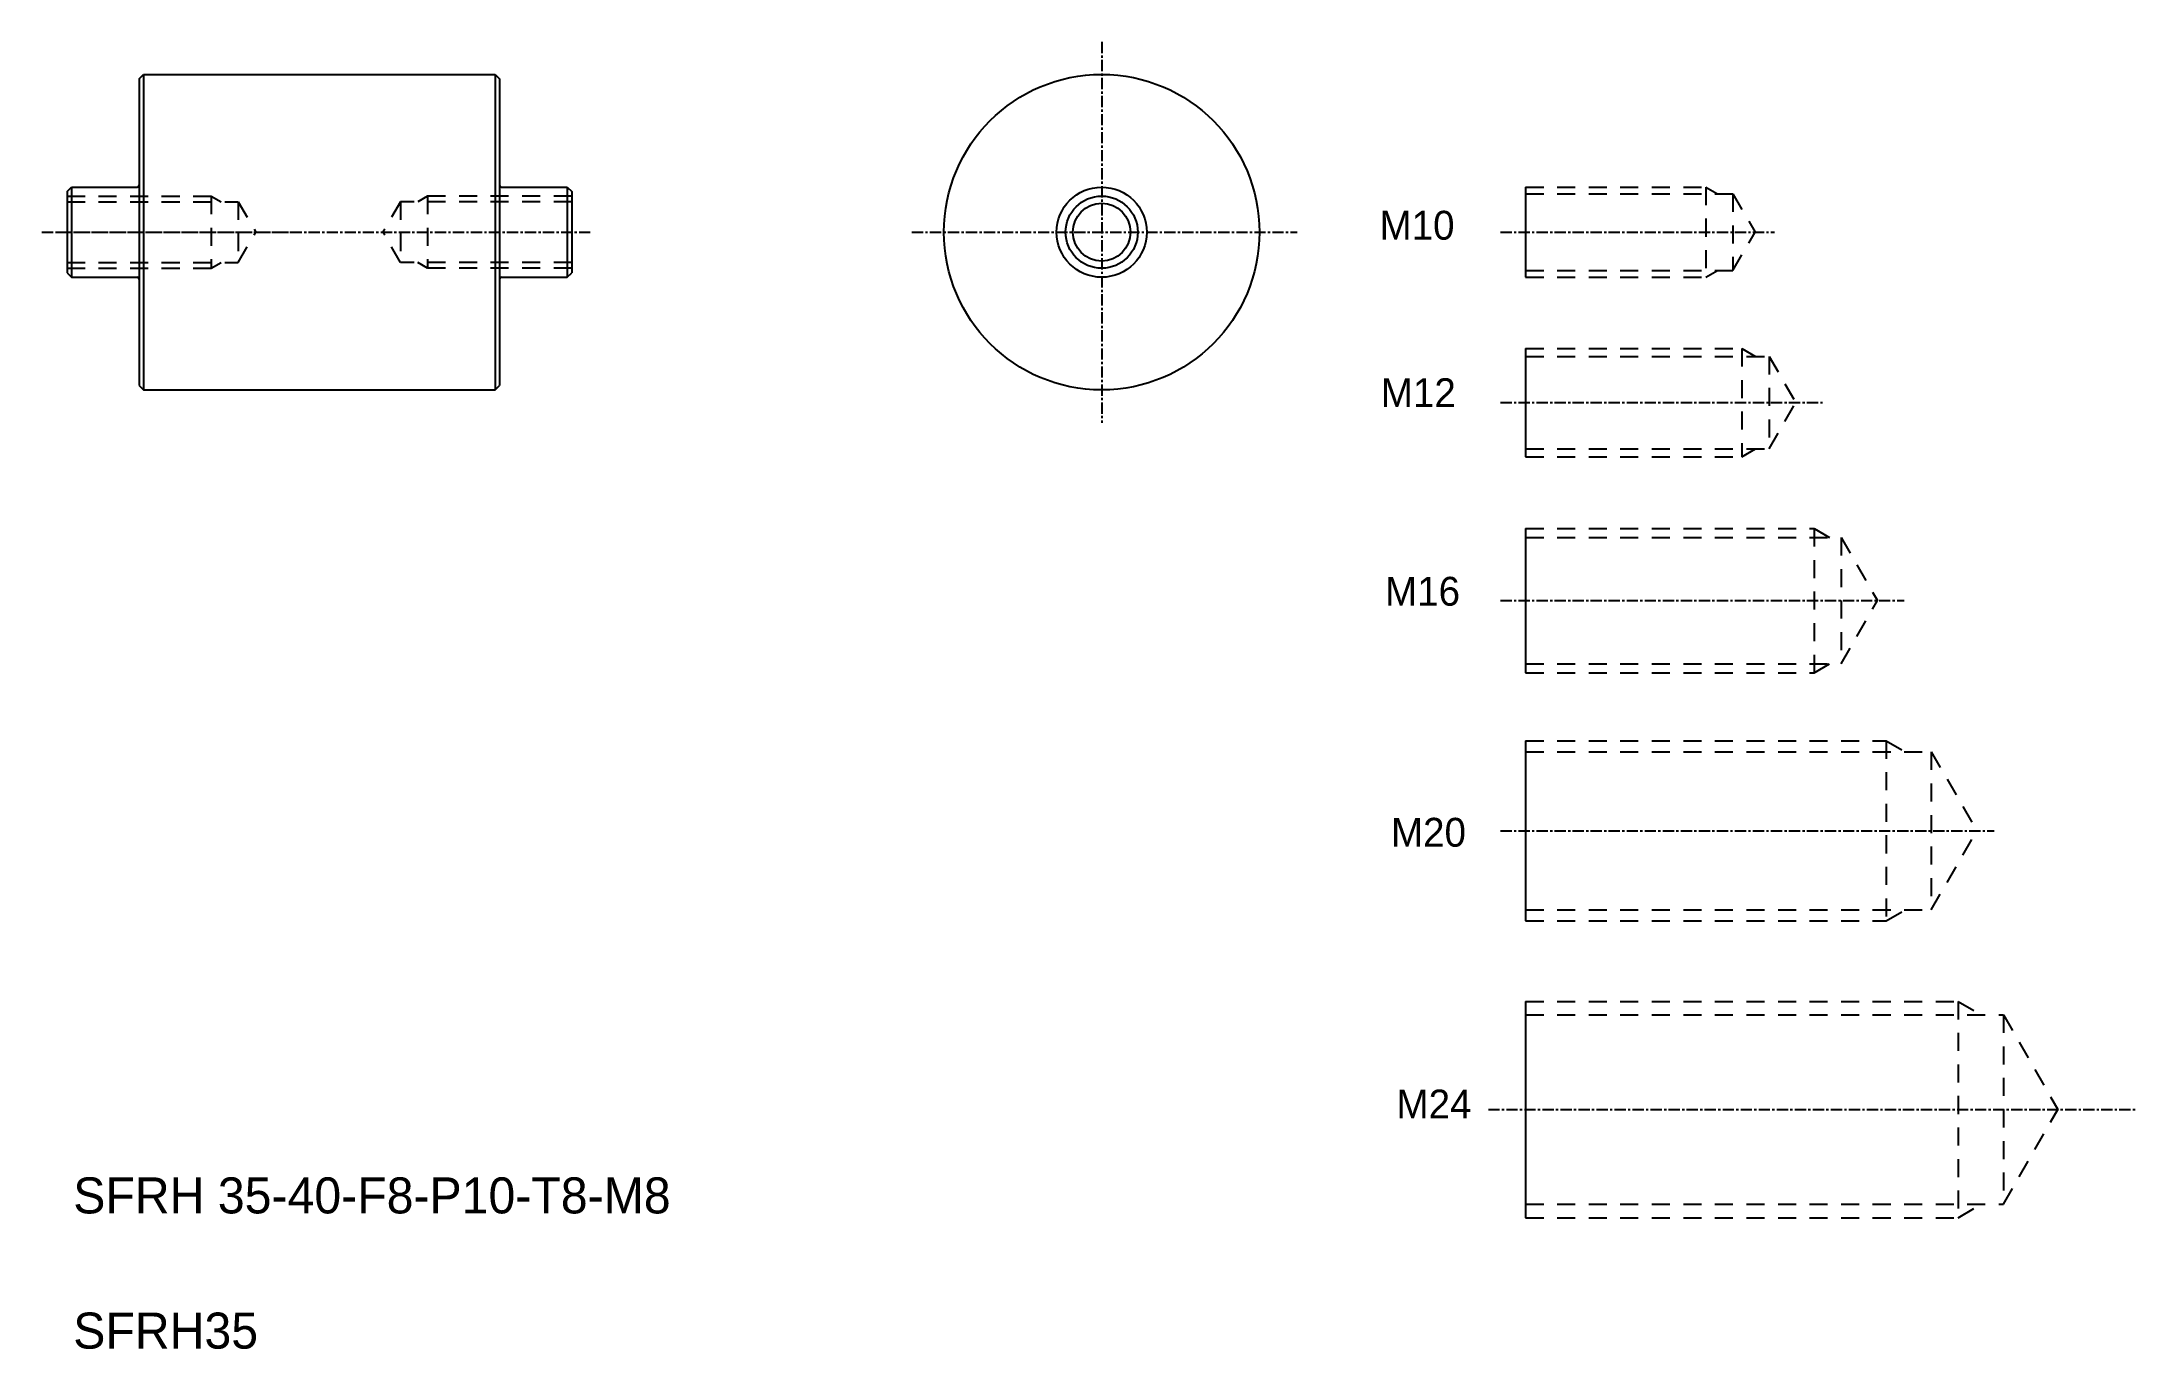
# Model space of a CAD drawing. Extents: x 99 to 332, y 41 to 186.
import ezdxf
from ezdxf.enums import TextEntityAlignment as Align

# ---------------------------------------------------------------- set-up
doc = ezdxf.new("R2010")
doc.units = 0
doc.linetypes.add('CENTER', pattern=[2, 1.25, -0.25, 0.25, -0.25])
doc.linetypes.add('DASHED', pattern=[3.5, 2, -1.5])
doc.layers.get('0').update_dxf_attribs({"linetype": 'CONTINUOUS'})
doc.layers.add('CENTER', color=1, linetype='CENTER')

msp = doc.modelspace()

# ---------------------------------------------------------------- linework, layer by layer
at = {"color": 7, "linetype": 'CONTINUOUS'}
for p, q in [((110.07, 181.54), (110.57, 182.04)), ((110.07, 181.54), (110.07, 147.54)), ((110.57, 182.04), (110.57, 147.04)), ((110.57, 182.04), (149.57, 182.04)), ((149.57, 182.04), (149.57, 147.04)), ((149.57, 182.04), (150.07, 181.54)), ((150.07, 181.54), (150.07, 147.54)), ((102.07, 169.04), (102.57, 169.54)), ((102.07, 169.04), (102.07, 160.04)), ((102.07, 168.54), (102.07, 160.54)), ((102.07, 168.04), (102.07, 164.04)), ((102.57, 169.54), (102.57, 159.54)), ((102.57, 169.54), (109.87, 169.54)), ((150.27, 169.54), (157.57, 169.54)), ((157.57, 169.54), (157.57, 159.54)), ((157.57, 169.54), (158.07, 169.04)), ((158.07, 169.04), (158.07, 160.04)), ((263.91, 169.54), (263.91, 159.54)), ((102.07, 160.04), (102.57, 159.54)), ((102.57, 159.54), (109.87, 159.54)), ((150.27, 159.54), (157.57, 159.54)), ((157.57, 159.54), (158.07, 160.04)), ((263.91, 151.63), (263.91, 139.63)), ((110.07, 147.54), (110.57, 147.04)), ((110.57, 147.04), (149.57, 147.04)), ((149.57, 147.04), (150.07, 147.54)), ((263.91, 131.66), (263.91, 115.66)), ((263.91, 108.12), (263.91, 88.12)), ((263.91, 79.2), (263.91, 55.2))]:
    msp.add_line(p, q, dxfattribs=at)
at = {"color": 3, "linetype": 'DASHED'}
for p, q in [((102.07, 168.54), (118.07, 168.54)), ((102.07, 167.92), (121.07, 167.92)), ((118.07, 168.54), (118.07, 160.54)), ((118.07, 168.54), (119.16, 167.92)), ((121.07, 167.92), (121.07, 161.17)), ((121.07, 167.92), (123.02, 164.54)), ((139.07, 167.92), (137.12, 164.54)), ((139.07, 167.92), (139.07, 161.17)), ((158.07, 167.92), (139.07, 167.92)), ((142.07, 168.54), (140.99, 167.92)), ((142.07, 168.54), (142.07, 160.54)), ((158.07, 168.54), (142.07, 168.54)), ((263.91, 169.54), (283.91, 169.54)), ((263.91, 168.79), (286.91, 168.79)), ((283.91, 169.54), (283.91, 159.54)), ((283.91, 169.54), (285.21, 168.79)), ((286.91, 168.79), (286.91, 160.29)), ((286.91, 168.79), (289.36, 164.54)), ((121.07, 161.17), (123.02, 164.54)), ((139.07, 161.17), (137.12, 164.54)), ((286.91, 160.29), (289.36, 164.54)), ((102.07, 161.17), (121.07, 161.17)), ((102.07, 160.54), (118.07, 160.54)), ((118.07, 160.54), (119.16, 161.17)), ((158.07, 161.17), (139.07, 161.17)), ((142.07, 160.54), (140.99, 161.17)), ((158.07, 160.54), (142.07, 160.54)), ((263.91, 160.29), (286.91, 160.29)), ((263.91, 159.54), (283.91, 159.54)), ((283.91, 159.54), (285.21, 160.29)), ((263.91, 151.63), (287.91, 151.63)), ((287.91, 151.63), (287.91, 139.63)), ((287.91, 151.63), (289.43, 150.76)), ((263.91, 150.76), (290.91, 150.76)), ((290.91, 150.76), (293.87, 145.63)), ((290.91, 150.76), (290.91, 140.51)), ((290.91, 140.51), (293.87, 145.63)), ((263.91, 140.51), (290.91, 140.51)), ((263.91, 139.63), (287.91, 139.63)), ((287.91, 139.63), (289.43, 140.51)), ((263.91, 131.66), (295.91, 131.66)), ((263.91, 130.66), (298.91, 130.66)), ((295.91, 131.66), (295.91, 115.66)), ((295.91, 131.66), (297.64, 130.66)), ((298.91, 130.66), (298.91, 116.66)), ((298.91, 130.66), (302.95, 123.66)), ((298.91, 116.66), (302.95, 123.66)), ((263.91, 116.66), (298.91, 116.66)), ((295.91, 115.66), (297.64, 116.66)), ((263.91, 115.66), (295.91, 115.66)), ((263.91, 108.12), (303.91, 108.12)), ((303.91, 108.12), (303.91, 88.12)), ((303.91, 108.12), (306.08, 106.87)), ((263.91, 106.87), (308.91, 106.87)), ((308.91, 106.87), (308.91, 89.37)), ((308.91, 106.87), (313.96, 98.12)), ((308.91, 89.37), (313.96, 98.12)), ((263.91, 89.37), (308.91, 89.37)), ((303.91, 88.12), (306.08, 89.37)), ((263.91, 88.12), (303.91, 88.12)), ((263.91, 79.2), (311.91, 79.2)), ((311.91, 79.2), (311.91, 55.2)), ((311.91, 79.2), (314.51, 77.7)), ((263.91, 77.7), (316.91, 77.7)), ((316.91, 77.7), (316.91, 56.7)), ((316.91, 77.7), (322.97, 67.2)), ((316.91, 56.7), (322.97, 67.2)), ((263.91, 56.7), (316.91, 56.7)), ((311.91, 55.2), (314.51, 56.7)), ((263.91, 55.2), (311.91, 55.2))]:
    msp.add_line(p, q, dxfattribs=at)
for p, q in [((158.07, 166.79), (158.07, 166.79)), ((158.07, 164.54), (158.07, 164.54))]:
    msp.add_line(p, q)
for radius in [17.5, 5, 3.2]:
    msp.add_circle((216.87, 164.54), radius)
at = {"color": 3}
msp.add_circle((216.87, 164.54), 4, dxfattribs=at)
at = {"color": 7, "linetype": 'CONTINUOUS'}
for centre, start, end in [((109.87, 169.74), 270, 0), ((150.27, 169.74), 180, 270), ((109.87, 159.34), 0, 90), ((150.27, 159.34), 90, 180)]:
    msp.add_arc(centre, 0.2, start, end, dxfattribs=at)
at = {"layer": 'CENTER', "color": 1, "linetype": 'CENTER'}
for p, q in [((216.87, 185.65), (216.87, 143.37)), ((99.28, 164.54), (127.19, 164.54)), ((100.88, 164.54), (160.33, 164.54)), ((195.81, 164.54), (238.57, 164.54)), ((261.12, 164.54), (291.53, 164.54)), ((261.12, 145.63), (296.86, 145.63)), ((261.12, 123.66), (305.91, 123.66)), ((261.12, 98.12), (315.91, 98.12)), ((259.77, 67.2), (331.64, 67.2))]:
    msp.add_line(p, q, dxfattribs=at)

# ---------------------------------------------------------------- texts
at = {"color": 7, "linetype": 'CONTINUOUS'}
for s, p in [('M10', (256.02, 165.31)), ('M12', (256.16, 146.73)), ('M16', (256.63, 124.7)), ('M20', (257.29, 97.96)), ('M24', (257.9, 67.81))]:
    msp.add_text(s, height=3.2, dxfattribs=at).set_placement(p, align=Align.MIDDLE_RIGHT)
for s, p in [('SFRH 35-40-F8-P10-T8-M8', (102.76, 55.67)), ('SFRH35', (102.76, 40.67))]:
    msp.add_text(s, height=4).set_placement(p)

doc.saveas('drawing.dxf')
